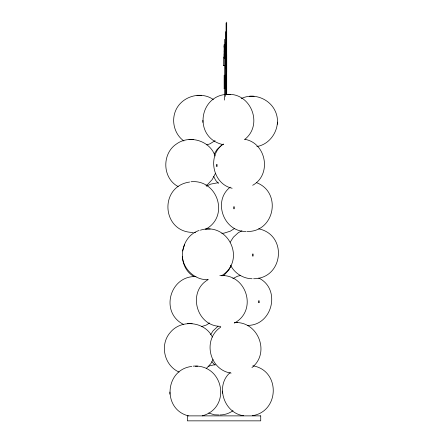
<?xml version="1.0" encoding="UTF-8"?>
<svg xmlns="http://www.w3.org/2000/svg" width="443" height="443" viewBox="0 0 443 443"><rect width="100%" height="100%" fill="white"/><g stroke="black" fill="none" stroke-linecap="round" stroke-linejoin="round"><path stroke-width="0.66" d="M169.863 392.033L169.863 394.148M202.861 120.269L202.861 122.384M222.486 391.108L222.486 393.218M277.329 124.234L277.329 122.124M182.555 250.959L184.559 244.608M215.326 173.628L212.214 179.531L207.667 184.426L205.967 185.495M231.024 265.878L228.843 270.008L224.302 274.904L223.167 275.618M213.039 359.478L210.862 363.609L206.316 368.504M214.19 153.931L217.064 149.435L222.004 144.927L223.194 144.313M230.205 242.194L233.439 237.138L238.384 232.63L241.95 230.781M210.624 334.67L213.138 330.738L218.083 326.231M244.807 139.346C263.358 124.843 251.175 92.947 227.757 94.381M251.923 367.579C270.684 352.899 257.987 320.726 234.347 322.615M223.333 143.981C206.848 155.371 212.551 184.083 232.138 188.258M230.21 187.167C212.479 200.878 223.626 231.872 245.92 231.479M220.719 327.155C202.196 339.377 209.218 369.966 231.096 373.133M230.266 372.463C214.938 385.521 223.82 413.181 243.611 415.733M215.088 140.625L209.988 143.837L206.781 144.833M252.693 185.285C272.013 174.631 266.326 142.757 244.602 139.268M205.679 229.208C229.69 216.616 217.712 179.083 191.022 181.752M234.773 228.35L230.238 231.207L223.831 233.195L221.816 233.278M221.528 275.762C246.751 260.34 228.278 221.334 200.419 230.177M209.6 322.975L206.2 325.118L201.715 326.508M234.269 323.119C258.169 310.609 246.424 273.181 219.833 275.662M233.012 410.683C229.247 413.419 224.341 415.019 219.811 414.947M241.241 98.612C253.418 92.432 269.444 98.656 275.12 110.9C282.136 125.214 272.561 143.909 256.846 146.55M206.488 186.287L210.652 184.127L218.327 182.677M199.112 230.471C179.587 236.717 176.209 266.73 194.233 276.687M208.227 279.583C186.918 291.483 196.41 326.674 220.769 326.319M232.808 278.658L237.564 276.188L240.189 275.607M208.243 366.671L210.026 365.746L215.265 364.583M202.296 415.866C231.894 407.66 223.593 363.808 193.187 366.145M252.36 415.733C279.832 411.359 280.425 370.387 252.859 365.802M213.365 99.537C200.928 90.821 182.162 96.242 175.915 109.975C171.015 120.557 174.282 134.235 183.889 140.985M215.104 156.036C210.093 140.691 189.41 134.495 176.464 144.003C161.629 153.66 162.348 178.341 178.169 186.569M189.637 182.04C158.539 186.392 161.828 232.625 193.198 232.409M196.005 276.587C169.658 275.374 159.69 312.669 183.507 324.403M212.435 337.084C204.816 321.308 181.054 318.949 170.173 332.588C159.469 344.787 164.237 365.613 179.088 372.07M191.797 366.433C164.89 369.456 162.072 409.365 188.425 415.866M201.46 95.306L196.952 95.306M230.615 94.381C198.885 92.177 192.04 137.994 223.344 144.7M254.083 96.231L249.575 96.231M193.469 139.462L188.962 139.462M210.17 229.014L205.663 229.014M194.217 232.409L195.562 232.353M221.788 275.756L224.042 275.662M190.429 323.611L192.118 323.545M235.471 322.709L237.725 322.615M247.393 325.389C272.417 325.788 281.36 288.974 258.745 278.038M195.363 366.239L197.617 366.145M225.337 43.004L225.337 55.973M224.601 44.588L224.13 44.588L224.13 58.111L224.601 58.111M224.13 45.862L224.601 45.862M224.13 46.033L224.601 46.033M224.13 46.205L224.601 46.205M224.13 46.615L224.601 46.576M224.13 46.958L224.601 46.958M224.13 47.312L224.601 47.312M226.074 47.473L226.074 68.798M224.13 50.923L224.601 50.923M224.13 51.731L224.601 51.731M224.13 52.141L224.601 52.141M224.13 53.719L224.601 53.719M224.13 54.063L224.601 54.063M226.7 54.472L226.7 72.082M224.13 54.489L224.601 54.489M224.13 54.832L224.601 54.832M224.13 55.137L224.601 55.137M224.13 55.585L224.601 55.585M224.13 55.94L224.601 55.94M224.13 56.25L224.601 56.25M224.13 56.377L224.601 56.377M224.13 56.698L224.601 56.698M225.337 56.937L225.337 66.904M224.13 57.003L224.601 57.003M224.601 57.535L223.505 57.535L223.505 65.575L224.601 65.575M223.505 65.343L224.601 65.343M224.158 88.295L225.98 88.295M246.928 231.479C274.588 232.381 282.318 192.184 256.336 182.588M253.634 278.747C283.448 278.625 287.917 234.851 258.662 228.821M207.917 279.671C195.064 280.253 183.48 269.355 182.339 256.685M218.836 414.947L214.456 414.809L208.692 413.02M252.111 278.747C243.235 278.691 234.458 273.209 230.581 265.207M193.165 276.587L194.854 276.659M187.616 323.545L189.305 323.611M218.488 183.396L215.763 180.456L213.587 176.325M211.837 361.754L215.021 365.187M226.7 22.15L226.7 94.736M226.074 23.008L226.074 94.63M225.337 31.625L225.337 96.391M224.601 39.305L224.601 100.09M252.909 253.977L252.909 256.093L252.909 253.977M233.998 206.715L233.998 208.825L233.998 206.715M216.882 164.425L216.882 166.54L216.882 164.425M258.961 302.408L258.928 302.735L258.928 300.625L258.961 302.408M225.98 75.282L224.158 75.282L224.158 88.683L225.98 88.683L225.98 75.282M260.728 415.877L187.339 415.877L187.339 420.85L260.728 420.85L260.728 415.877"/></g></svg>
